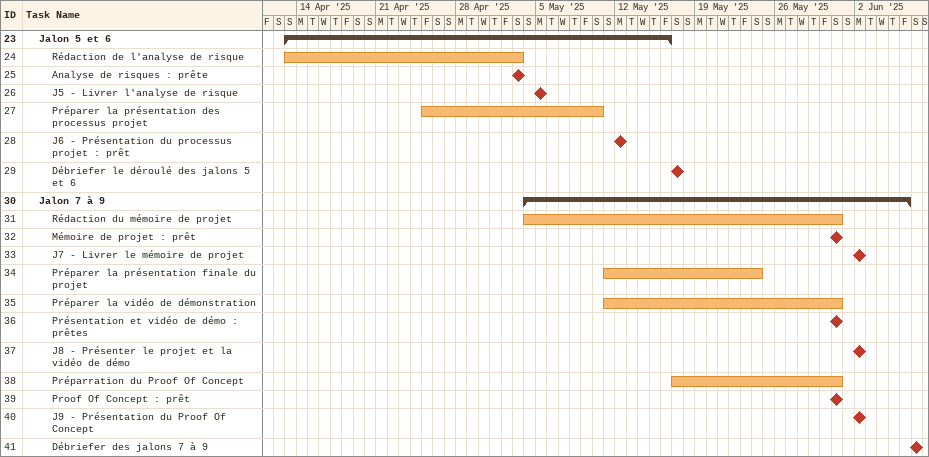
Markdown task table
| ID | Level | Task | Start | Finish |
|---|---|---|---|---|
| 23 | 2 | **Jalon 5 et 6** | 2025-04-13 | 2025-05-16 |
| 24 | 3 | Rédaction de l'analyse de risque | 2025-04-13 | 2025-05-03 |
| 25 | 3 | Analyse de risques : prête (milestone) | 2025-05-03 | 2025-05-03 |
| 26 | 3 | J5 - Livrer l'analyse de risque (milestone) | 2025-05-05 | 2025-05-05 |
| 27 | 3 | Préparer la présentation des processus projet | 2025-04-25 | 2025-05-10 |
| 28 | 3 | J6 - Présentation du processus projet : prêt (milestone) | 2025-05-12 | 2025-05-12 |
| 29 | 3 | Débriefer le déroulé des jalons 5 et 6 (milestone) | 2025-05-17 | 2025-05-17 |
| 30 | 2 | **Jalon 7 à 9** | 2025-05-04 | 2025-06-06 |
| 31 | 3 | Rédaction du mémoire de projet | 2025-05-04 | 2025-05-31 |
| 32 | 3 | Mémoire de projet : prêt (milestone) | 2025-05-31 | 2025-05-31 |
| 33 | 3 | J7 - Livrer le mémoire de projet (milestone) | 2025-06-02 | 2025-06-02 |
| 34 | 3 | Préparer la présentation finale du projet | 2025-05-11 | 2025-05-24 |
| 35 | 3 | Préparer la vidéo de démonstration | 2025-05-11 | 2025-05-31 |
| 36 | 3 | Présentation et vidéo de démo : prêtes (milestone) | 2025-05-31 | 2025-05-31 |
| 37 | 3 | J8 - Présenter le projet et la vidéo de démo (milestone) | 2025-06-02 | 2025-06-02 |
| 38 | 3 | Préparration du Proof Of Concept | 2025-05-17 | 2025-05-31 |
| 39 | 3 | Proof Of Concept : prêt (milestone) | 2025-05-31 | 2025-05-31 |
| 40 | 3 | J9 - Présentation du Proof Of Concept (milestone) | 2025-06-02 | 2025-06-02 |
| 41 | 3 | Débriefer des jalons 7 à 9 (milestone) | 2025-06-07 | 2025-06-07 |
